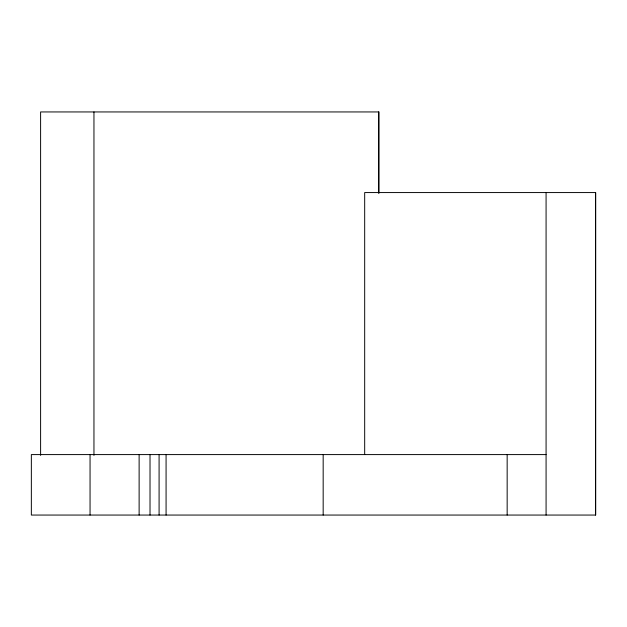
<?xml version="1.0" encoding="UTF-8"?>
<svg xmlns="http://www.w3.org/2000/svg" width="627" height="627" viewBox="0 0 627 627"><rect width="100%" height="100%" fill="white"/><g stroke="black" fill="none" stroke-linecap="round" stroke-linejoin="round"><path stroke-width="0.94" d="M546.078 454.591L31.35 454.591L31.35 515.057L595.65 515.057L595.65 192.567L364.679 192.567L364.679 454.465M595.587 192.567L595.587 515.057M546.078 192.567L546.078 515.057M507.157 454.591L507.157 515.057M379.037 193.155L379.037 111.943L40.606 111.943L40.606 455.374M378.536 111.943L378.536 193.155M323.171 454.591L323.171 515.057M166.077 454.591L166.077 515.057M159.086 454.591L159.086 515.057M150.018 454.591L150.018 515.057M139.123 454.591L139.123 515.057M93.956 111.943L93.956 455.374M90.053 454.591L90.053 515.057"/></g></svg>
